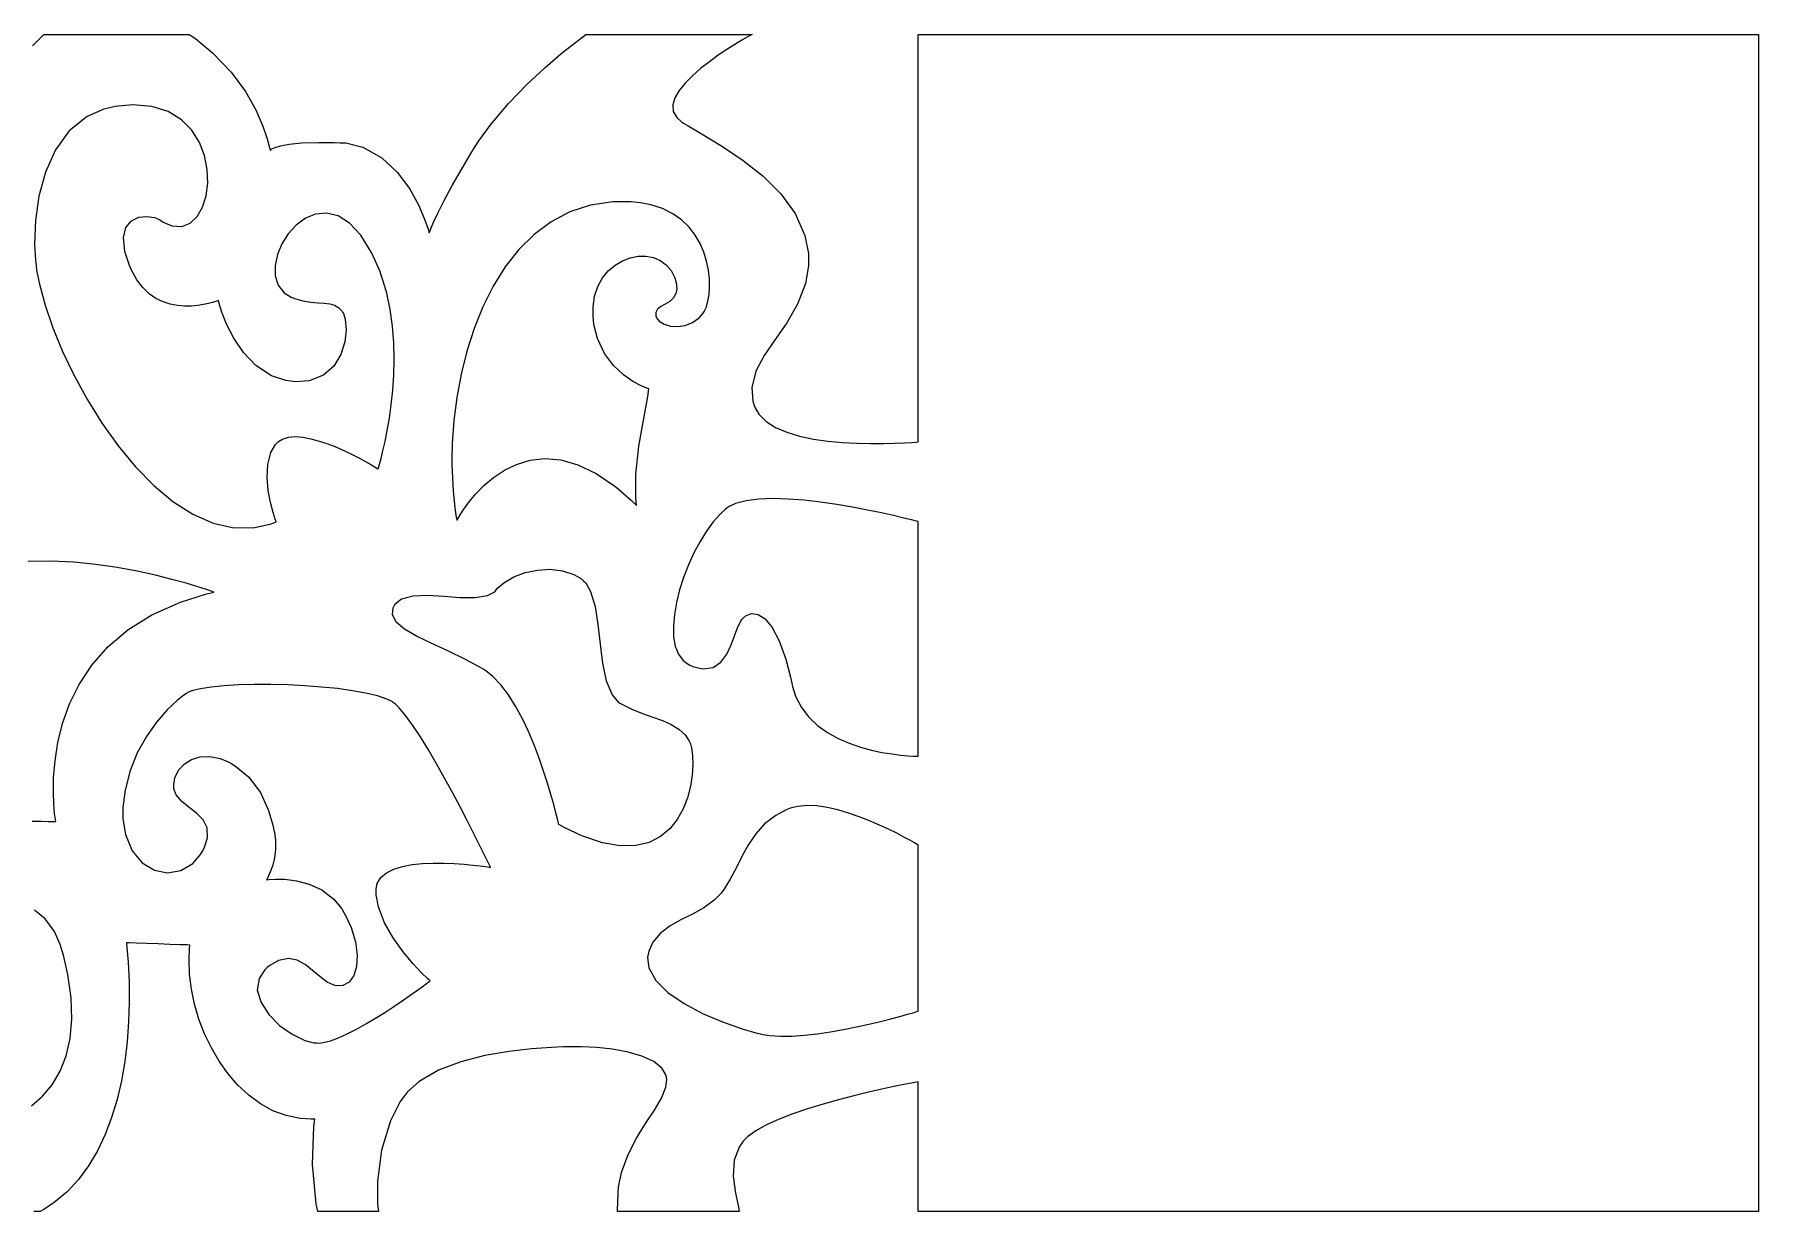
# Model space of a CAD drawing. Extents: x 0 to 750, y 0 to 1216.
# Drawn here: x 365.4 to 750, y 0 to 262.5 of the extents above; entities that cross this region are included whole.
import ezdxf

# ---------------------------------------------------------------- set-up
doc = ezdxf.new("R2010")
doc.units = 0
doc.layers.get('0').update_dxf_attribs({"linetype": 'CONTINUOUS'})

msp = doc.modelspace()

# ---------------------------------------------------------------- linework, layer by layer
at = {"color": 250}
for p, q in [((366.257, 261.357), (367.143, 262.223)), ((367.143, 262.223), (367.467, 262.519)), ((367.467, 262.519), (367.467, 262.519)), ((367.467, 262.519), (367.467, 262.519)), ((367.467, 262.519), (367.831, 262.519)), ((367.831, 262.519), (368.857, 262.519)), ((368.857, 262.519), (370.459, 262.519)), ((370.459, 262.519), (372.533, 262.519)), ((372.533, 262.519), (374.985, 262.519)), ((374.985, 262.519), (377.723, 262.519)), ((377.723, 262.519), (380.654, 262.519)), ((380.654, 262.519), (383.678, 262.519)), ((383.678, 262.519), (386.701, 262.519)), ((386.701, 262.519), (389.629, 262.519)), ((389.629, 262.519), (392.366, 262.519)), ((392.366, 262.519), (394.822, 262.519)), ((394.822, 262.519), (396.893, 262.519)), ((396.893, 262.519), (398.494, 262.519)), ((398.494, 262.519), (399.521, 262.519)), ((399.521, 262.519), (399.888, 262.519)), ((399.888, 262.519), (399.888, 262.519)), ((399.888, 262.519), (401.26, 261.603)), ((401.26, 261.603), (405.102, 258.441)), ((485.736, 260.513), (487.691, 262)), ((487.691, 262), (488.407, 262.519)), ((488.407, 262.519), (488.407, 262.519)), ((488.407, 262.519), (488.407, 262.519)), ((488.407, 262.519), (488.823, 262.519)), ((488.823, 262.519), (489.998, 262.519)), ((489.998, 262.519), (491.825, 262.519)), ((491.825, 262.519), (494.196, 262.519)), ((494.196, 262.519), (497, 262.519)), ((497, 262.519), (500.133, 262.519)), ((500.133, 262.519), (503.477, 262.519)), ((503.477, 262.519), (506.935, 262.519)), ((506.935, 262.519), (510.388, 262.519)), ((510.388, 262.519), (513.736, 262.519)), ((513.736, 262.519), (516.869, 262.519)), ((516.869, 262.519), (519.673, 262.519)), ((519.673, 262.519), (522.041, 262.519)), ((522.041, 262.519), (523.868, 262.519)), ((524.387, 261.921), (523.177, 261.218)), ((523.868, 262.519), (525.046, 262.519)), ((525.177, 262.365), (524.387, 261.921)), ((525.046, 262.519), (525.463, 262.519)), ((525.463, 262.519), (525.177, 262.365)), ((525.463, 262.519), (525.463, 262.519)), ((525.463, 262.519), (525.463, 262.519)), ((562.518, 261.499), (562.518, 262.519)), ((562.518, 262.519), (562.518, 262.519)), ((562.518, 262.519), (562.518, 262.519)), ((562.518, 262.519), (563.058, 262.519)), ((563.058, 262.519), (564.624, 262.519)), ((564.624, 262.519), (567.154, 262.519)), ((567.154, 262.519), (570.576, 262.519)), ((570.576, 262.519), (574.82, 262.519)), ((574.82, 262.519), (579.822, 262.519)), ((579.822, 262.519), (585.509, 262.519)), ((585.509, 262.519), (591.816, 262.519)), ((591.816, 262.519), (598.671, 262.519)), ((598.671, 262.519), (606.005, 262.519)), ((606.005, 262.519), (613.752, 262.519)), ((613.752, 262.519), (621.845, 262.519)), ((621.845, 262.519), (630.209, 262.519)), ((630.209, 262.519), (638.782, 262.519)), ((638.782, 262.519), (647.492, 262.519)), ((647.492, 262.519), (656.269, 262.519)), ((656.269, 262.519), (665.046, 262.519)), ((665.046, 262.519), (673.756, 262.519)), ((673.756, 262.519), (682.329, 262.519)), ((682.329, 262.519), (690.693, 262.519)), ((690.693, 262.519), (698.782, 262.519)), ((698.782, 262.519), (706.533, 262.519)), ((706.533, 262.519), (713.867, 262.519)), ((713.867, 262.519), (720.721, 262.519)), ((720.721, 262.519), (727.029, 262.519)), ((727.029, 262.519), (732.716, 262.519)), ((732.716, 262.519), (737.715, 262.519)), ((737.715, 262.519), (741.962, 262.519)), ((741.962, 262.519), (745.384, 262.519)), ((745.384, 262.519), (747.914, 262.519)), ((747.914, 262.519), (749.48, 262.519)), ((749.48, 262.519), (750.02, 262.519)), ((750.02, 262.519), (750.02, 262.519)), ((750.02, 262.519), (750.02, 262.519)), ((750.02, 262.519), (750.02, 261.767)), ((750.02, 261.767), (750.02, 259.571)), ((364.924, 259.96), (366.257, 261.357)), ((405.102, 258.441), (409.236, 254.119)), ((479.227, 255.083), (482.822, 258.17)), ((482.822, 258.17), (485.736, 260.513)), ((517.927, 257.872), (515.941, 256.449)), ((519.857, 259.162), (517.927, 257.872)), ((521.635, 260.288), (519.857, 259.162)), ((523.177, 261.218), (521.635, 260.288)), ((562.518, 258.615), (562.518, 261.499)), ((562.518, 254.134), (562.518, 258.615)), ((750.02, 259.571), (750.02, 256.031)), ((409.236, 254.119), (412.401, 249.793)), ((475.238, 251.364), (479.227, 255.083)), ((513.983, 254.922), (512.145, 253.323)), ((515.941, 256.449), (513.983, 254.922)), ((562.518, 248.321), (562.518, 254.134)), ((750.02, 256.031), (750.02, 251.24)), ((471.131, 247.121), (475.238, 251.364)), ((509.189, 250.038), (508.247, 248.412)), ((510.519, 251.685), (509.189, 250.038)), ((512.145, 253.323), (510.519, 251.685)), ((750.02, 251.24), (750.02, 245.296)), ((383.388, 246.435), (382.143, 246.173)), ((387.209, 246.797), (383.388, 246.435)), ((391.541, 246.469), (387.209, 246.797)), ((395.168, 245.329), (391.541, 246.469)), ((412.401, 249.793), (414.722, 245.708)), ((467.191, 242.467), (471.131, 247.121)), ((508.247, 248.412), (507.785, 246.84)), ((507.785, 246.84), (507.894, 245.351)), ((562.518, 241.445), (562.518, 248.321)), ((377.123, 244.25), (373.119, 241.02)), ((380.845, 245.9), (377.123, 244.25)), ((382.143, 246.173), (380.845, 245.9)), ((398.124, 243.521), (395.168, 245.329)), ((400.442, 241.186), (398.124, 243.521)), ((414.722, 245.708), (416.317, 242.109)), ((464.502, 238.796), (467.191, 242.467)), ((507.894, 245.351), (508.656, 243.979)), ((508.656, 243.979), (509.757, 242.999)), ((509.757, 242.999), (510.17, 242.752)), ((510.17, 242.752), (511.196, 242.139)), ((750.02, 245.296), (750.02, 238.294)), ((373.119, 241.02), (370.046, 236.783)), ((402.16, 238.464), (400.442, 241.186)), ((416.317, 242.109), (417.308, 239.237)), ((417.308, 239.237), (417.812, 237.335)), ((463.698, 237.513), (464.502, 238.796)), ((511.196, 242.139), (514.301, 240.319)), ((514.301, 240.319), (518.83, 237.563)), ((562.518, 233.769), (562.518, 241.445)), ((370.046, 236.783), (367.82, 231.84)), ((403.306, 235.496), (402.16, 238.464)), ((403.916, 232.424), (403.306, 235.496)), ((417.812, 237.335), (417.957, 236.647)), ((417.957, 236.647), (418.028, 236.743)), ((417.957, 236.647), (417.957, 236.647)), ((417.957, 236.647), (417.957, 236.647)), ((418.028, 236.743), (418.338, 236.991)), ((418.338, 236.991), (419.036, 237.333)), ((419.036, 237.333), (420.275, 237.707)), ((420.275, 237.707), (422.201, 238.059)), ((422.201, 238.059), (424.96, 238.327)), ((424.96, 238.327), (428.706, 238.455)), ((428.706, 238.455), (432.364, 238.423)), ((432.364, 238.423), (433.585, 238.379)), ((433.585, 238.379), (434.855, 238.335)), ((434.855, 238.335), (438.644, 237.367)), ((438.644, 237.367), (442.867, 235.02)), ((442.867, 235.02), (446.306, 231.793)), ((460.827, 232.809), (462.968, 236.346)), ((462.968, 236.346), (463.698, 237.513)), ((518.83, 237.563), (523.473, 234.45)), ((750.02, 238.294), (750.02, 230.332)), ((367.82, 231.84), (366.353, 226.49)), ((404.026, 229.39), (403.916, 232.424)), ((446.306, 231.793), (449.009, 228.137)), ((458.523, 228.81), (460.827, 232.809)), ((523.473, 234.45), (527.928, 230.944)), ((527.928, 230.944), (531.908, 227.011)), ((562.518, 225.56), (562.518, 233.769)), ((403.666, 226.533), (404.026, 229.39)), ((449.009, 228.137), (451.023, 224.506)), ((456.734, 225.492), (458.523, 228.81)), ((531.908, 227.011), (535.111, 222.612)), ((750.02, 230.332), (750.02, 221.505)), ((366.353, 226.49), (365.57, 221.035)), ((401.676, 221.922), (402.872, 223.996)), ((402.872, 223.996), (403.666, 226.533)), ((451.023, 224.506), (452.399, 221.351)), ((455.397, 222.833), (456.734, 225.492)), ((489.416, 224.44), (484.823, 222.94)), ((494.415, 225.163), (489.416, 224.44)), ((498.493, 225.177), (494.415, 225.163)), ((499.837, 225.04), (498.493, 225.177)), ((500.595, 224.965), (499.837, 225.04)), ((502.849, 224.534), (500.595, 224.965)), ((505.492, 223.686), (502.849, 224.534)), ((507.788, 222.546), (505.492, 223.686)), ((562.518, 217.085), (562.518, 225.56)), ((365.57, 221.035), (365.379, 215.775)), ((385.205, 217.256), (385.77, 219.506)), ((385.77, 219.506), (386.987, 220.97)), ((386.987, 220.97), (388.616, 221.751)), ((388.616, 221.751), (390.416, 221.955)), ((390.416, 221.955), (392.137, 221.689)), ((392.137, 221.689), (393.224, 221.269)), ((393.224, 221.269), (393.538, 221.057)), ((393.538, 221.057), (394.099, 220.681)), ((394.099, 220.681), (396.007, 219.876)), ((396.007, 219.876), (398.209, 219.72)), ((398.209, 219.72), (400.11, 220.449)), ((400.11, 220.449), (401.676, 221.922)), ((423.746, 220.023), (421.975, 218.085)), ((425.81, 221.525), (423.746, 220.023)), ((428.092, 222.455), (425.81, 221.525)), ((430.537, 222.677), (428.092, 222.455)), ((433.077, 222.056), (430.537, 222.677)), ((435.642, 220.454), (433.077, 222.056)), ((438.175, 217.737), (435.642, 220.454)), ((452.399, 221.351), (453.189, 219.127)), ((453.535, 218.557), (453.856, 219.389)), ((453.856, 219.389), (454.455, 220.806)), ((454.455, 220.806), (455.397, 222.833)), ((480.635, 220.743), (476.839, 217.916)), ((484.823, 222.94), (480.635, 220.743)), ((509.753, 221.155), (507.788, 222.546)), ((511.408, 219.556), (509.753, 221.155)), ((512.773, 217.793), (511.408, 219.556)), ((535.111, 222.612), (537.249, 217.715)), ((750.02, 221.505), (750.02, 211.907)), ((365.379, 215.775), (365.555, 212.193)), ((385.544, 214.113), (385.205, 217.256)), ((420.557, 215.848), (419.559, 213.446)), ((421.975, 218.085), (420.557, 215.848)), ((440.602, 213.768), (438.175, 217.737)), ((453.189, 219.127), (453.443, 218.284)), ((453.443, 218.284), (453.535, 218.557)), ((453.443, 218.284), (453.443, 218.284)), ((453.443, 218.284), (453.443, 218.284)), ((476.839, 217.916), (473.428, 214.539)), ((513.867, 215.912), (512.773, 217.793)), ((514.71, 213.954), (513.867, 215.912)), ((537.249, 217.715), (538.028, 213.639)), ((562.518, 208.612), (562.518, 217.085)), ((365.555, 212.193), (365.704, 211.009)), ((386.57, 210.967), (385.544, 214.113)), ((419.559, 213.446), (419.051, 211.015)), ((442.38, 209.779), (440.602, 213.768)), ((473.428, 214.539), (470.394, 210.68)), ((494.88, 211.096), (496.524, 212.059)), ((496.524, 212.059), (498.26, 212.71)), ((498.26, 212.71), (500.027, 213.045)), ((500.027, 213.045), (501.773, 213.061)), ((501.773, 213.061), (503.442, 212.757)), ((503.442, 212.757), (504.977, 212.128)), ((504.977, 212.128), (506.317, 211.175)), ((515.324, 211.964), (514.71, 213.954)), ((515.726, 209.985), (515.324, 211.964)), ((538.028, 213.639), (538.028, 212.28)), ((538.028, 212.28), (538.028, 210.953)), ((750.02, 211.907), (750.02, 201.637)), ((365.704, 211.009), (365.834, 209.954)), ((365.834, 209.954), (366.455, 206.812)), ((387.029, 209.969), (386.57, 210.967)), ((387.279, 209.419), (387.029, 209.969)), ((388.183, 207.838), (387.279, 209.419)), ((389.495, 206.099), (388.183, 207.838)), ((419.051, 211.015), (419.089, 208.693)), ((419.089, 208.693), (419.742, 206.615)), ((442.863, 208.411), (442.38, 209.779)), ((443.174, 207.527), (442.863, 208.411)), ((470.394, 210.68), (467.723, 206.415)), ((491.053, 206.353), (492.086, 208.239)), ((492.086, 208.239), (493.381, 209.822)), ((493.381, 209.822), (494.88, 211.096)), ((506.317, 211.175), (507.407, 209.893)), ((507.407, 209.893), (508.198, 208.279)), ((508.198, 208.279), (508.575, 206.825)), ((515.934, 208.062), (515.726, 209.985)), ((515.976, 206.236), (515.934, 208.062)), ((538.028, 210.953), (537.358, 206.968)), ((562.518, 200.402), (562.518, 208.612)), ((366.455, 206.812), (367.721, 202.136)), ((390.931, 204.716), (389.495, 206.099)), ((392.458, 203.653), (390.931, 204.716)), ((419.742, 206.615), (421.083, 204.917)), ((421.083, 204.917), (422.61, 203.93)), ((422.61, 203.93), (423.164, 203.733)), ((443.953, 204.819), (443.174, 207.527)), ((444.743, 201.151), (443.953, 204.819)), ((467.723, 206.415), (465.413, 201.816)), ((489.987, 201.673), (490.333, 204.163)), ((490.333, 204.163), (491.053, 206.353)), ((508.522, 204.87), (507.961, 203.791)), ((508.667, 205.974), (508.522, 204.87)), ((508.575, 206.825), (508.628, 206.332)), ((508.628, 206.332), (508.667, 205.974)), ((515.616, 203.054), (515.863, 204.552)), ((515.863, 204.552), (515.976, 206.236)), ((537.358, 206.968), (535.619, 202.346)), ((367.721, 202.136), (369.457, 197.102)), ((394.046, 202.876), (392.458, 203.653)), ((395.658, 202.351), (394.046, 202.876)), ((397.274, 202.043), (395.658, 202.351)), ((398.851, 201.916), (397.274, 202.043)), ((400.36, 201.934), (398.851, 201.916)), ((401.772, 202.063), (400.36, 201.934)), ((403.052, 202.27), (401.772, 202.063)), ((404.174, 202.517), (403.052, 202.27)), ((405.098, 202.769), (404.174, 202.517)), ((405.8, 202.993), (405.098, 202.769)), ((406.241, 203.153), (405.8, 202.993)), ((406.4, 203.214), (406.241, 203.153)), ((406.4, 203.214), (406.4, 203.214)), ((406.583, 202.504), (406.4, 203.214)), ((406.4, 203.214), (406.4, 203.214)), ((407.176, 200.619), (406.583, 202.504)), ((408.234, 197.925), (407.176, 200.619)), ((423.164, 203.733), (423.672, 203.554)), ((423.672, 203.554), (425.231, 203.131)), ((425.231, 203.131), (427.045, 202.809)), ((427.045, 202.809), (428.632, 202.656)), ((428.632, 202.656), (430.022, 202.565)), ((430.022, 202.565), (431.236, 202.424)), ((431.236, 202.424), (432.297, 202.126)), ((432.297, 202.126), (433.236, 201.56)), ((433.236, 201.56), (433.895, 200.874)), ((433.895, 200.874), (434.072, 200.615)), ((434.072, 200.615), (434.308, 200.266)), ((434.308, 200.266), (434.689, 198.994)), ((445.266, 197.451), (444.743, 201.151)), ((465.413, 201.816), (463.448, 196.96)), ((489.994, 199.576), (489.987, 201.673)), ((504.37, 201.242), (503.957, 200.528)), ((503.957, 200.528), (503.985, 199.792)), ((505.139, 201.821), (504.37, 201.242)), ((506.106, 202.37), (505.139, 201.821)), ((507.1, 202.992), (506.106, 202.37)), ((507.961, 203.791), (507.1, 202.992)), ((513.652, 199.325), (514.583, 200.39)), ((514.583, 200.39), (514.812, 200.79)), ((514.812, 200.79), (514.95, 201.025)), ((514.95, 201.025), (515.26, 201.786)), ((515.26, 201.786), (515.616, 203.054)), ((535.619, 202.346), (533.231, 198.247)), ((562.518, 192.727), (562.518, 200.402)), ((750.02, 201.637), (750.02, 190.791)), ((369.457, 197.102), (371.637, 191.831)), ((409.815, 194.791), (408.234, 197.925)), ((434.897, 196.672), (434.608, 193.956)), ((434.689, 198.994), (434.897, 196.672)), ((445.551, 193.76), (445.266, 197.451)), ((463.448, 196.96), (461.825, 191.918)), ((490.068, 198.884), (489.994, 199.576)), ((490.181, 197.837), (490.068, 198.884)), ((490.975, 194.74), (490.181, 197.837)), ((503.985, 199.792), (504.07, 199.576)), ((504.07, 199.576), (504.172, 199.307)), ((504.172, 199.307), (504.751, 198.599)), ((504.751, 198.599), (505.862, 197.89)), ((505.862, 197.89), (507.28, 197.48)), ((507.28, 197.48), (508.893, 197.39)), ((508.893, 197.39), (510.568, 197.651)), ((510.568, 197.651), (512.195, 198.287)), ((512.195, 198.287), (513.652, 199.325)), ((533.231, 198.247), (530.599, 194.505)), ((411.977, 191.584), (409.815, 194.791)), ((434.608, 193.956), (433.726, 191.153)), ((445.629, 190.121), (445.551, 193.76)), ((492.552, 191.36), (490.975, 194.74)), ((530.599, 194.505), (528.144, 190.955)), ((562.518, 185.85), (562.518, 192.727)), ((371.637, 191.831), (374.22, 186.442)), ((414.778, 188.671), (411.977, 191.584)), ((418.267, 186.421), (414.778, 188.671)), ((432.167, 188.569), (429.835, 186.512)), ((433.726, 191.153), (432.167, 188.569)), ((445.537, 186.575), (445.629, 190.121)), ((461.825, 191.918), (460.53, 186.763)), ((494.556, 188.678), (492.552, 191.36)), ((496.743, 186.629), (494.556, 188.678)), ((528.144, 190.955), (526.274, 187.427)), ((750.02, 190.791), (750.02, 179.463)), ((374.22, 186.442), (377.169, 181.056)), ((421.432, 185.335), (418.267, 186.421)), ((422.515, 185.199), (421.432, 185.335)), ((423.527, 185.072), (422.515, 185.199)), ((426.649, 185.286), (423.527, 185.072)), ((429.835, 186.512), (426.649, 185.286)), ((445.301, 183.166), (445.537, 186.575)), ((460.53, 186.763), (459.56, 181.569)), ((498.87, 185.148), (496.743, 186.629)), ((500.69, 184.171), (498.87, 185.148)), ((526.274, 187.427), (525.406, 183.756)), ((562.518, 180.038), (562.518, 185.85)), ((377.169, 181.056), (380.457, 175.794)), ((444.959, 179.937), (445.301, 183.166)), ((459.56, 181.569), (458.9, 176.411)), ((501.964, 183.632), (500.69, 184.171)), ((501.283, 176.868), (502.193, 181.811)), ((502.444, 183.467), (501.964, 183.632)), ((502.193, 181.811), (502.444, 183.467)), ((502.444, 183.467), (502.444, 183.467)), ((525.406, 183.756), (525.646, 180.713)), ((444.535, 176.929), (444.959, 179.937)), ((525.646, 180.713), (525.956, 179.776)), ((525.956, 179.776), (526.126, 179.265)), ((526.126, 179.265), (526.979, 177.844)), ((526.979, 177.844), (528.595, 176.22)), ((562.518, 175.557), (562.518, 180.038)), ((750.02, 179.463), (750.02, 167.751)), ((380.457, 175.794), (384.041, 170.776)), ((443.579, 171.745), (444.066, 174.184)), ((444.066, 174.184), (444.535, 176.929)), ((458.9, 176.411), (458.548, 171.36)), ((500.175, 170.705), (501.283, 176.868)), ((528.595, 176.22), (530.708, 174.879)), ((530.708, 174.879), (533.238, 173.794)), ((533.238, 173.794), (536.081, 172.941)), ((562.518, 172.672), (562.518, 175.557)), ((384.041, 170.776), (387.89, 166.121)), ((417.403, 166.634), (418.119, 169.313)), ((418.119, 169.313), (419.125, 171.057)), ((419.125, 171.057), (419.583, 171.513)), ((419.583, 171.513), (419.813, 171.744)), ((419.813, 171.744), (420.666, 172.275)), ((420.666, 172.275), (421.996, 172.704)), ((421.996, 172.704), (423.531, 172.836)), ((423.531, 172.836), (425.224, 172.714)), ((425.224, 172.714), (427.03, 172.375)), ((427.03, 172.375), (428.907, 171.858)), ((428.907, 171.858), (430.816, 171.205)), ((430.816, 171.205), (432.707, 170.454)), ((432.707, 170.454), (434.541, 169.643)), ((434.541, 169.643), (436.27, 168.812)), ((442.694, 167.955), (443.114, 169.654)), ((443.114, 169.654), (443.579, 171.745)), ((458.548, 171.36), (458.466, 167.707)), ((499.509, 164.428), (500.175, 170.705)), ((536.081, 172.941), (539.157, 172.296)), ((539.157, 172.296), (542.371, 171.832)), ((542.371, 171.832), (545.631, 171.524)), ((545.631, 171.524), (548.848, 171.348)), ((548.848, 171.348), (551.928, 171.276)), ((551.928, 171.276), (554.789, 171.286)), ((554.789, 171.286), (557.329, 171.351)), ((557.329, 171.351), (559.463, 171.444)), ((559.463, 171.444), (561.1, 171.542)), ((561.1, 171.542), (562.148, 171.621)), ((562.148, 171.621), (562.518, 171.651)), ((562.518, 171.651), (562.518, 172.672)), ((562.518, 171.651), (562.518, 171.651)), ((562.518, 171.651), (562.518, 171.651)), ((387.89, 166.121), (391.968, 161.951)), ((417.262, 163.716), (417.403, 166.634)), ((436.27, 168.812), (437.854, 168.002)), ((437.854, 168.002), (439.247, 167.251)), ((439.247, 167.251), (440.408, 166.598)), ((440.408, 166.598), (441.29, 166.084)), ((441.29, 166.084), (441.851, 165.746)), ((441.851, 165.746), (442.048, 165.624)), ((442.048, 165.624), (442.129, 165.898)), ((442.048, 165.624), (442.048, 165.624)), ((442.048, 165.624), (442.048, 165.624)), ((442.129, 165.898), (442.359, 166.689)), ((442.359, 166.689), (442.694, 167.955)), ((458.466, 167.707), (458.491, 166.49)), ((458.491, 166.49), (458.516, 165.06)), ((470.189, 165.322), (472.906, 166.648)), ((472.906, 166.648), (475.915, 167.556)), ((475.915, 167.556), (479.206, 167.926)), ((479.206, 167.926), (482.773, 167.638)), ((482.773, 167.638), (486.608, 166.572)), ((486.608, 166.572), (490.707, 164.604)), ((750.02, 167.751), (750.02, 155.75)), ((391.968, 161.951), (396.236, 158.386)), ((417.527, 160.796), (417.262, 163.716)), ((458.516, 165.06), (458.738, 160.77)), ((463.832, 160.05), (465.645, 161.902)), ((465.645, 161.902), (467.766, 163.7)), ((467.766, 163.7), (470.189, 165.322)), ((490.707, 164.604), (495.067, 161.615)), ((495.067, 161.615), (498.581, 158.578)), ((499.509, 159.208), (499.509, 164.428)), ((396.236, 158.386), (400.664, 155.546)), ((418.031, 158.112), (417.527, 160.796)), ((418.599, 155.9), (418.031, 158.112)), ((458.738, 160.77), (459.119, 156.964)), ((461.162, 156.664), (462.336, 158.264)), ((462.336, 158.264), (463.832, 160.05)), ((498.581, 158.578), (499.674, 157.484)), ((499.674, 157.484), (499.509, 159.208)), ((521.776, 157.894), (520.337, 157.229)), ((524.15, 158.542), (521.776, 157.894)), ((526.955, 158.906), (524.15, 158.542)), ((530.102, 159.019), (526.955, 158.906)), ((533.502, 158.918), (530.102, 159.019)), ((537.072, 158.639), (533.502, 158.918)), ((540.717, 158.215), (537.072, 158.639)), ((544.354, 157.686), (540.717, 158.215)), ((400.664, 155.546), (405.215, 153.552)), ((419.065, 154.4), (418.599, 155.9)), ((419.259, 153.846), (419.065, 154.4)), ((459.119, 156.964), (459.475, 154.848)), ((459.475, 154.848), (459.631, 154.191)), ((459.631, 154.191), (459.804, 154.507)), ((459.631, 154.191), (459.631, 154.191)), ((459.631, 154.191), (459.631, 154.191)), ((459.804, 154.507), (460.315, 155.371)), ((460.315, 155.371), (461.162, 156.664)), ((518.35, 155.571), (516.798, 153.834)), ((519.504, 156.62), (518.35, 155.571)), ((519.92, 156.923), (519.504, 156.62)), ((520.337, 157.229), (519.92, 156.923)), ((547.892, 157.084), (544.354, 157.686)), ((551.243, 156.447), (547.892, 157.084)), ((554.32, 155.811), (551.243, 156.447)), ((557.036, 155.21), (554.32, 155.811)), ((559.304, 154.681), (557.036, 155.21)), ((561.03, 154.258), (559.304, 154.681)), ((562.134, 153.978), (561.03, 154.258)), ((562.518, 153.876), (562.134, 153.978)), ((562.518, 153.876), (562.518, 153.876)), ((562.518, 153.289), (562.518, 153.876)), ((562.518, 153.876), (562.518, 153.876)), ((750.02, 155.75), (750.02, 143.559)), ((405.215, 153.552), (409.857, 152.524)), ((409.857, 152.524), (414.549, 152.582)), ((414.549, 152.582), (418.137, 153.392)), ((418.137, 153.392), (419.259, 153.846)), ((419.259, 153.846), (419.259, 153.846)), ((515.288, 151.775), (513.846, 149.448)), ((516.798, 153.834), (515.288, 151.775)), ((562.518, 151.628), (562.518, 153.289)), ((562.518, 149.049), (562.518, 151.628)), ((512.501, 146.914), (511.277, 144.23)), ((513.846, 149.448), (512.501, 146.914)), ((562.518, 145.703), (562.518, 149.049)), ((369.034, 145.05), (363.915, 144.99)), ((374.103, 144.804), (369.034, 145.05)), ((379.039, 144.309), (374.103, 144.804)), ((383.773, 143.623), (379.039, 144.309)), ((388.232, 142.805), (383.773, 143.623)), ((392.335, 141.908), (388.232, 142.805)), ((472.274, 141.529), (474.835, 142.498)), ((474.835, 142.498), (477.608, 143.085)), ((477.608, 143.085), (480.445, 143.243)), ((480.445, 143.243), (483.2, 142.926)), ((483.2, 142.926), (485.729, 142.085)), ((511.277, 144.23), (510.198, 141.452)), ((562.518, 141.744), (562.518, 145.703)), ((750.02, 143.559), (750.02, 131.269)), ((396.014, 140.993), (392.335, 141.908)), ((399.189, 140.116), (396.014, 140.993)), ((401.789, 139.333), (399.189, 140.116)), ((403.74, 138.705), (401.789, 139.333)), ((404.964, 138.285), (403.74, 138.705)), ((468.037, 138.219), (468.38, 138.64)), ((468.38, 138.64), (468.743, 139.087)), ((468.743, 139.087), (470.073, 140.228)), ((470.073, 140.228), (472.274, 141.529)), ((485.729, 142.085), (487.408, 141.096)), ((487.408, 141.096), (487.881, 140.672)), ((487.881, 140.672), (488.389, 140.218)), ((488.389, 140.218), (489.44, 138.327)), ((509.298, 138.64), (508.6, 135.853)), ((510.198, 141.452), (509.298, 138.64)), ((562.518, 137.326), (562.518, 141.744)), ((391.545, 133.085), (397.916, 135.923)), ((397.916, 135.923), (403.497, 137.695)), ((403.497, 137.695), (405.391, 138.132)), ((405.391, 138.132), (404.964, 138.285)), ((405.391, 138.132), (405.391, 138.132)), ((445.248, 133.142), (445.414, 134.659)), ((445.414, 134.659), (445.629, 135.085)), ((445.629, 135.085), (445.865, 135.562)), ((445.865, 135.562), (447.252, 136.654)), ((447.252, 136.654), (449.834, 137.355)), ((449.834, 137.355), (453.069, 137.461)), ((453.069, 137.461), (456.653, 137.244)), ((456.653, 137.244), (460.283, 136.98)), ((460.283, 136.98), (463.649, 136.943)), ((463.649, 136.943), (466.45, 137.406)), ((466.45, 137.406), (468.037, 138.219)), ((489.44, 138.327), (490.428, 134.958)), ((490.428, 134.958), (491.056, 130.923)), ((508.6, 135.853), (508.127, 133.148)), ((562.518, 132.6), (562.518, 137.326)), ((386.186, 129.727), (391.545, 133.085)), ((446.07, 131.436), (445.248, 133.142)), ((447.904, 129.872), (446.07, 131.436)), ((491.056, 130.923), (491.539, 126.578)), ((508.127, 133.148), (507.908, 130.581)), ((522.365, 130.56), (522.919, 131.707)), ((522.919, 131.707), (523.169, 132.037)), ((523.169, 132.037), (523.374, 132.307)), ((523.374, 132.307), (524.182, 132.968)), ((524.182, 132.968), (525.434, 133.387)), ((525.434, 133.387), (526.859, 133.163)), ((526.859, 133.163), (528.394, 132.165)), ((528.394, 132.165), (529.971, 130.263)), ((562.518, 127.721), (562.518, 132.6)), ((750.02, 131.269), (750.02, 118.98)), ((381.758, 125.953), (386.186, 129.727)), ((450.561, 128.356), (447.904, 129.872)), ((453.849, 126.793), (450.561, 128.356)), ((507.908, 130.581), (507.968, 128.214)), ((507.968, 128.214), (508.339, 126.101)), ((520.802, 126.413), (521.617, 128.593)), ((521.617, 128.593), (522.365, 130.56)), ((529.971, 130.263), (531.527, 127.324)), ((531.527, 127.324), (532.998, 123.22)), ((562.518, 122.843), (562.518, 127.721)), ((378.178, 121.871), (381.758, 125.953)), ((457.577, 125.087), (453.849, 126.793)), ((461.553, 123.143), (457.577, 125.087)), ((464.608, 121.474), (461.553, 123.143)), ((491.539, 126.578), (492.083, 122.282)), ((508.339, 126.101), (509.044, 124.303)), ((509.044, 124.303), (510.11, 122.877)), ((518.499, 122.505), (519.804, 124.292)), ((519.804, 124.292), (520.802, 126.413)), ((532.998, 123.22), (534.042, 119.18)), ((375.352, 117.586), (378.178, 121.871)), ((465.593, 120.865), (464.608, 121.474)), ((466.111, 120.547), (465.593, 120.865)), ((467.54, 119.391), (466.111, 120.547)), ((469.378, 117.486), (467.54, 119.391)), ((492.083, 122.282), (492.908, 118.389)), ((510.11, 122.877), (511.168, 122.063)), ((511.168, 122.063), (511.563, 121.88)), ((511.563, 121.88), (512.247, 121.565)), ((512.247, 121.565), (514.498, 121.026)), ((514.498, 121.026), (516.77, 121.325)), ((516.77, 121.325), (518.499, 122.505)), ((562.518, 118.117), (562.518, 122.843)), ((373.2, 113.206), (375.352, 117.586)), ((399.239, 115.562), (398.713, 115.209)), ((399.517, 115.752), (399.239, 115.562)), ((400.491, 116.131), (399.517, 115.752)), ((402.371, 116.604), (400.491, 116.131)), ((404.788, 116.979), (402.371, 116.604)), ((407.649, 117.26), (404.788, 116.979)), ((410.877, 117.447), (407.649, 117.26)), ((414.38, 117.54), (410.877, 117.447)), ((418.07, 117.54), (414.38, 117.54)), ((421.862, 117.447), (418.07, 117.54)), ((425.672, 117.263), (421.862, 117.447)), ((429.408, 116.989), (425.672, 117.263)), ((432.985, 116.625), (429.408, 116.989)), ((436.319, 116.171), (432.985, 116.625)), ((439.321, 115.63), (436.319, 116.171)), ((441.904, 115.001), (439.321, 115.63)), ((471.103, 115.227), (469.378, 117.486)), ((492.908, 118.389), (494.224, 115.258)), ((534.042, 119.18), (534.314, 117.817)), ((534.314, 117.817), (534.458, 117.089)), ((534.458, 117.089), (535.164, 114.957)), ((562.518, 113.699), (562.518, 118.117)), ((750.02, 118.98), (750.02, 106.788)), ((371.641, 108.835), (373.2, 113.206)), ((394.963, 111.88), (392.61, 109.185)), ((397.224, 114.019), (394.963, 111.88)), ((398.713, 115.209), (397.224, 114.019)), ((443.981, 114.285), (441.904, 115.001)), ((445.128, 113.73), (443.981, 114.285)), ((445.467, 113.483), (445.128, 113.73)), ((445.809, 113.234), (445.467, 113.483)), ((446.73, 112.329), (445.809, 113.234)), ((448.172, 110.612), (446.73, 112.329)), ((472.708, 112.685), (471.103, 115.227)), ((474.204, 109.93), (472.708, 112.685)), ((494.224, 115.258), (495.639, 113.574)), ((495.639, 113.574), (496.238, 113.246)), ((496.238, 113.246), (496.831, 112.923)), ((496.831, 112.923), (498.669, 112.063)), ((498.669, 112.063), (501.05, 111.113)), ((535.164, 114.957), (536.459, 112.454)), ((536.459, 112.454), (538.124, 110.283)), ((562.518, 109.74), (562.518, 113.699)), ((370.582, 104.581), (371.641, 108.835)), ((392.61, 109.185), (390.324, 105.971)), ((449.76, 108.423), (448.172, 110.612)), ((451.46, 105.846), (449.76, 108.423)), ((475.576, 107.038), (474.204, 109.93)), ((501.05, 111.113), (503.333, 110.293)), ((503.333, 110.293), (505.467, 109.502)), ((505.467, 109.502), (507.407, 108.64)), ((507.407, 108.64), (509.104, 107.605)), ((538.124, 110.283), (540.092, 108.423)), ((540.092, 108.423), (542.294, 106.848)), ((562.518, 106.394), (562.518, 109.74)), ((369.94, 100.549), (370.582, 104.581)), ((390.324, 105.971), (388.267, 102.279)), ((453.231, 102.971), (451.46, 105.846)), ((476.829, 104.078), (475.576, 107.038)), ((477.957, 101.122), (476.829, 104.078)), ((509.104, 107.605), (510.501, 106.297)), ((510.501, 106.297), (511.358, 105.062)), ((511.358, 105.062), (511.563, 104.612)), ((511.563, 104.612), (511.694, 104.326)), ((511.694, 104.326), (511.937, 103.393)), ((542.294, 106.848), (544.664, 105.534)), ((544.664, 105.534), (547.134, 104.458)), ((547.134, 104.458), (549.635, 103.598)), ((562.518, 103.814), (562.518, 106.394)), ((750.02, 106.788), (750.02, 94.7872)), ((369.634, 96.8456), (369.94, 100.549)), ((388.267, 102.279), (386.599, 98.1467)), ((398.741, 99.8153), (400.375, 100.817)), ((400.375, 100.817), (402.315, 101.388)), ((402.315, 101.388), (404.481, 101.475)), ((404.481, 101.475), (406.792, 101.021)), ((406.792, 101.021), (408.605, 100.294)), ((408.605, 100.294), (409.166, 99.9726)), ((455.034, 99.8844), (453.231, 102.971)), ((478.959, 98.2444), (477.957, 101.122)), ((511.937, 103.393), (512.17, 101.703)), ((512.17, 101.703), (512.23, 99.6474)), ((549.635, 103.598), (552.097, 102.927)), ((552.097, 102.927), (554.45, 102.423)), ((554.45, 102.423), (556.63, 102.062)), ((556.63, 102.062), (558.567, 101.82)), ((558.567, 101.82), (560.193, 101.673)), ((560.193, 101.673), (561.439, 101.599)), ((561.439, 101.599), (562.24, 101.57)), ((562.24, 101.57), (562.518, 101.565)), ((562.518, 102.154), (562.518, 103.814)), ((562.518, 101.565), (562.518, 102.154)), ((562.518, 101.565), (562.518, 101.565)), ((562.518, 101.565), (562.518, 101.565)), ((369.574, 93.5785), (369.634, 96.8456)), ((386.599, 98.1467), (385.48, 93.6114)), ((396.455, 95.2638), (396.706, 96.7398)), ((396.706, 96.7398), (397.492, 98.4373)), ((397.492, 98.4373), (398.741, 99.8153)), ((409.166, 99.9726), (410.238, 99.3592)), ((410.238, 99.3592), (413.138, 96.9627)), ((413.138, 96.9627), (415.798, 93.4339)), ((456.84, 96.6763), (455.034, 99.8844)), ((458.611, 93.4325), (456.84, 96.6763)), ((479.834, 95.5174), (478.959, 98.2444)), ((512.085, 97.3282), (511.697, 94.8489)), ((512.23, 99.6474), (512.085, 97.3282)), ((369.676, 90.8512), (369.574, 93.5785)), ((385.48, 93.6114), (385.075, 89.9375)), ((396.469, 94.7745), (396.455, 95.2638)), ((396.483, 94.3102), (396.469, 94.7745)), ((396.988, 92.928), (396.483, 94.3102)), ((398.216, 91.4329), (396.988, 92.928)), ((415.798, 93.4339), (417.544, 89.4486)), ((460.308, 90.2423), (458.611, 93.4325)), ((480.582, 93.0106), (479.834, 95.5174)), ((481.199, 90.799), (480.582, 93.0106)), ((511.697, 94.8489), (511.041, 92.3121)), ((750.02, 94.7872), (750.02, 83.0749)), ((369.852, 88.7719), (369.676, 90.8512)), ((370.022, 87.4462), (369.852, 88.7719)), ((385.075, 89.9375), (385.075, 88.7127)), ((385.075, 88.7127), (385.075, 87.5633)), ((399.835, 90.1196), (398.216, 91.4329)), ((401.535, 88.8213), (399.835, 90.1196)), ((402.999, 87.3675), (401.535, 88.8213)), ((417.544, 89.4486), (418.504, 86.1783)), ((461.899, 87.1926), (460.308, 90.2423)), ((481.679, 88.9522), (481.199, 90.799)), ((482.029, 87.5439), (481.679, 88.9522)), ((510.078, 89.819), (508.776, 87.4723)), ((511.041, 92.3121), (510.078, 89.819)), ((533.04, 89.5766), (530.737, 88.35)), ((533.848, 89.8853), (533.04, 89.5766)), ((534.296, 90.0561), (533.848, 89.8853)), ((535.7, 90.3799), (534.296, 90.0561)), ((537.746, 90.5577), (535.7, 90.3799)), ((539.944, 90.4558), (537.746, 90.5577)), ((542.244, 90.1153), (539.944, 90.4558)), ((544.615, 89.5766), (542.244, 90.1153)), ((547, 88.8767), (544.615, 89.5766)), ((549.367, 88.0565), (547, 88.8767)), ((364.807, 87.0673), (366.751, 87.0356)), ((366.751, 87.0356), (368.445, 87.0081)), ((368.445, 87.0081), (369.644, 86.9887)), ((369.644, 86.9887), (370.099, 86.9805)), ((370.099, 86.9805), (370.022, 87.4462)), ((370.099, 86.9805), (370.099, 86.9805)), ((370.099, 86.9805), (370.099, 86.9805)), ((385.075, 87.5633), (385.636, 84.1142)), ((403.909, 85.5927), (402.999, 87.3675)), ((403.952, 83.3244), (403.909, 85.5927)), ((418.504, 86.1783), (418.772, 85.0745)), ((418.772, 85.0745), (418.902, 84.5316)), ((463.342, 84.3703), (461.899, 87.1926)), ((482.237, 86.6454), (482.029, 87.5439)), ((482.311, 86.33), (482.237, 86.6454)), ((482.311, 86.33), (482.311, 86.33)), ((483.567, 85.6326), (482.311, 86.33)), ((487.482, 83.8013), (483.567, 85.6326)), ((507.104, 85.3779), (505.033, 83.6344)), ((508.776, 87.4723), (507.104, 85.3779)), ((528.264, 86.4581), (526.292, 84.2793)), ((530.737, 88.35), (528.264, 86.4581)), ((551.667, 87.1555), (549.367, 88.0565)), ((553.858, 86.2129), (551.667, 87.1555)), ((555.897, 85.2674), (553.858, 86.2129)), ((557.738, 84.3608), (555.897, 85.2674)), ((385.636, 84.1142), (387.159, 80.4718)), ((402.816, 80.3973), (403.193, 81.0782)), ((403.193, 81.0782), (403.952, 83.3244)), ((419.132, 80.7861), (418.899, 78.9037)), ((418.902, 84.5316), (419.121, 82.8587)), ((419.121, 82.8587), (419.132, 80.7861)), ((464.605, 81.8653), (463.342, 84.3703)), ((465.649, 79.7638), (464.605, 81.8653)), ((492.061, 82.2413), (487.482, 83.8013)), ((496.069, 81.5481), (492.061, 82.2413)), ((499.547, 81.6169), (496.069, 81.5481)), ((502.525, 82.3461), (499.547, 81.6169)), ((505.033, 83.6344), (502.525, 82.3461)), ((524.679, 81.8871), (523.282, 79.3517)), ((526.292, 84.2793), (524.679, 81.8871)), ((559.343, 83.5297), (557.738, 84.3608)), ((560.67, 82.8146), (559.343, 83.5297)), ((561.668, 82.2551), (560.67, 82.8146)), ((562.3, 81.89), (561.668, 82.2551)), ((562.518, 81.7591), (562.3, 81.89)), ((562.518, 81.7591), (562.518, 81.7591)), ((562.518, 81.3428), (562.518, 81.7591)), ((562.518, 81.7591), (562.518, 81.7591)), ((562.518, 80.1659), (562.518, 81.3428)), ((750.02, 83.0749), (750.02, 71.7476)), ((387.159, 80.4718), (389.4, 77.815)), ((389.4, 77.815), (392.113, 76.1753)), ((397.983, 76.0705), (400.653, 77.6647)), ((400.653, 77.6647), (402.4, 79.6452)), ((402.4, 79.6452), (402.816, 80.3973)), ((418.507, 77.2583), (418.042, 75.8984)), ((418.899, 78.9037), (418.507, 77.2583)), ((445.551, 76.3958), (447.488, 76.9909)), ((447.488, 76.9909), (449.647, 77.3949)), ((449.647, 77.3949), (451.954, 77.6344)), ((451.954, 77.6344), (454.339, 77.7353)), ((454.339, 77.7353), (456.72, 77.724)), ((456.72, 77.724), (459.031, 77.6277)), ((459.031, 77.6277), (461.19, 77.4732)), ((461.19, 77.4732), (463.123, 77.2887)), ((463.123, 77.2887), (464.76, 77.0971)), ((464.76, 77.0971), (466.019, 76.9278)), ((466.443, 78.154), (465.649, 79.7638)), ((466.94, 77.1232), (466.443, 78.154)), ((467.117, 76.7595), (466.94, 77.1232)), ((523.282, 79.3517), (521.966, 76.7443)), ((562.518, 78.3389), (562.518, 80.1659)), ((562.518, 75.9672), (562.518, 78.3389)), ((392.113, 76.1753), (395.055, 75.584)), ((395.055, 75.584), (397.983, 76.0705)), ((417.273, 74.217), (417.142, 73.9881)), ((417.142, 73.9881), (417.671, 74.053)), ((417.142, 73.9881), (417.142, 73.9881)), ((417.142, 73.9881), (417.142, 73.9881)), ((417.604, 74.869), (417.273, 74.217)), ((418.042, 75.8984), (417.604, 74.869)), ((417.671, 74.053), (419.107, 74.1426)), ((419.107, 74.1426), (421.231, 74.108)), ((421.231, 74.108), (423.817, 73.7941)), ((423.817, 73.7941), (426.649, 73.0497)), ((441.561, 71.9709), (441.847, 73.1919)), ((441.847, 73.1919), (442.659, 74.5229)), ((442.659, 74.5229), (443.918, 75.5812)), ((443.918, 75.5812), (445.551, 76.3958)), ((466.019, 76.9278), (466.831, 76.8064)), ((466.831, 76.8064), (467.117, 76.7595)), ((467.117, 76.7595), (467.117, 76.7595)), ((467.117, 76.7595), (467.117, 76.7595)), ((520.58, 74.137), (519.419, 72.2133)), ((521.966, 76.7443), (520.58, 74.137)), ((562.518, 73.1615), (562.518, 75.9672)), ((562.518, 70.0292), (562.518, 73.1615)), ((426.649, 73.0497), (429.503, 71.7243)), ((429.503, 71.7243), (432.16, 69.6627)), ((432.16, 69.6627), (433.945, 67.5114)), ((441.561, 71.5627), (441.561, 71.9709)), ((441.561, 70.6646), (441.561, 71.5627)), ((442.076, 67.9648), (441.561, 70.6646)), ((517.013, 69.4284), (514.682, 67.7376)), ((518.573, 71.0061), (517.013, 69.4284)), ((518.993, 71.6015), (518.573, 71.0061)), ((519.419, 72.2133), (518.993, 71.6015)), ((562.518, 66.6806), (562.518, 70.0292)), ((750.02, 71.7476), (750.02, 60.9011)), ((367.739, 65.3108), (365.33, 67.2373)), ((433.945, 67.5114), (434.396, 66.7135)), ((434.396, 66.7135), (434.859, 65.9021)), ((434.859, 65.9021), (436.009, 63.3293)), ((443.442, 64.4042), (442.076, 67.9648)), ((512.152, 66.3444), (509.588, 65.0642)), ((514.682, 67.7376), (512.152, 66.3444)), ((562.518, 63.2217), (562.518, 66.6806)), ((369.817, 62.4512), (367.739, 65.3108)), ((371.108, 59.5711), (369.817, 62.4512)), ((436.009, 63.3293), (436.975, 60.1253)), ((445.371, 61.0182), (443.442, 64.4042)), ((505.019, 62.1041), (503.336, 60.0548)), ((507.157, 63.7124), (505.019, 62.1041)), ((509.588, 65.0642), (507.157, 63.7124)), ((562.518, 59.7641), (562.518, 63.2217)), ((371.401, 58.5706), (371.108, 59.5711)), ((371.807, 57.168), (371.401, 58.5706)), ((386.496, 59.9352), (385.889, 59.9571)), ((385.889, 59.9571), (385.889, 59.9571)), ((385.889, 59.9571), (385.995, 58.8779)), ((385.995, 58.8779), (386.249, 55.6299)), ((388.101, 59.877), (386.496, 59.9352)), ((390.366, 59.793), (388.101, 59.877)), ((392.97, 59.6981), (390.366, 59.793)), ((395.57, 59.6029), (392.97, 59.6981)), ((397.838, 59.5189), (395.57, 59.6029)), ((399.44, 59.461), (397.838, 59.5189)), ((400.05, 59.4374), (399.44, 59.461)), ((399.842, 56.2585), (399.955, 58.6479)), ((399.955, 58.6479), (400.05, 59.4374)), ((400.05, 59.4374), (400.05, 59.4374)), ((436.975, 60.1253), (437.356, 57.2064)), ((447.583, 57.9438), (445.371, 61.0182)), ((449.795, 55.3145), (447.583, 57.9438)), ((502.433, 58.0746), (502.274, 57.3814)), ((503.336, 60.0548), (502.433, 58.0746)), ((562.518, 56.4155), (562.518, 59.7641)), ((750.02, 60.9011), (750.02, 50.6317)), ((372.784, 52.8877), (371.807, 57.168)), ((386.249, 55.6299), (386.454, 51.223)), ((399.948, 52.9717), (399.842, 56.2585)), ((416.733, 53.9461), (415.449, 52.0167)), ((417.304, 54.4146), (416.733, 53.9461)), ((417.869, 54.8802), (417.304, 54.4146)), ((419.809, 55.9841), (417.869, 54.8802)), ((422.003, 56.4473), (419.809, 55.9841)), ((423.954, 56.0627), (422.003, 56.4473)), ((425.729, 55.0855), (423.954, 56.0627)), ((427.397, 53.7767), (425.729, 55.0855)), ((437.205, 54.6735), (436.58, 52.6288)), ((437.356, 57.2064), (437.205, 54.6735)), ((451.725, 53.2694), (449.795, 55.3145)), ((502.274, 57.3814), (502.116, 56.6787)), ((502.116, 56.6787), (502.401, 54.3899)), ((502.401, 54.3899), (503.971, 51.5331)), ((562.518, 53.2832), (562.518, 56.4155)), ((373.532, 47.6649), (372.784, 52.8877)), ((386.454, 51.223), (386.493, 46.7734)), ((400.36, 49.6245), (399.948, 52.9717)), ((415.449, 52.0167), (415.075, 49.3543)), ((429.024, 52.3931), (427.397, 53.7767)), ((430.685, 51.1912), (429.024, 52.3931)), ((431.987, 50.5435), (430.685, 51.1912)), ((432.446, 50.4292), (431.987, 50.5435)), ((432.844, 50.3301), (432.446, 50.4292)), ((434.142, 50.4045), (432.844, 50.3301)), ((435.543, 51.1722), (434.142, 50.4045)), ((436.58, 52.6288), (435.543, 51.1722)), ((450.603, 49.2552), (451.848, 50.1608)), ((453.087, 51.9409), (451.725, 53.2694)), ((451.848, 50.1608), (452.794, 50.8593)), ((452.794, 50.8593), (453.394, 51.3098)), ((453.605, 51.4685), (453.087, 51.9409)), ((453.394, 51.3098), (453.605, 51.4685)), ((453.605, 51.4685), (453.605, 51.4685)), ((453.605, 51.4685), (453.605, 51.4685)), ((503.971, 51.5331), (506.698, 48.8569)), ((562.518, 50.4776), (562.518, 53.2832)), ((562.518, 48.1058), (562.518, 50.4776)), ((750.02, 50.6317), (750.02, 41.0337)), ((373.694, 42.8985), (373.532, 47.6649)), ((386.493, 46.7734), (386.348, 42.3115)), ((401.066, 46.2594), (400.36, 49.6245)), ((402.054, 42.9218), (401.066, 46.2594)), ((415.075, 49.3543), (415.9, 46.6027)), ((415.9, 46.6027), (417.65, 43.9346)), ((445.498, 45.7207), (447.382, 46.9939)), ((447.382, 46.9939), (449.097, 48.1859)), ((449.097, 48.1859), (450.603, 49.2552)), ((506.698, 48.8569), (510.286, 46.3998)), ((510.286, 46.3998), (514.435, 44.2048)), ((562.518, 46.2788), (562.518, 48.1058)), ((562.518, 45.1019), (562.518, 46.2788)), ((373.306, 38.5822), (373.694, 42.8985)), ((403.306, 39.6543), (402.054, 42.9218)), ((417.65, 43.9346), (420.049, 41.5286)), ((439.289, 41.844), (441.41, 43.1052)), ((441.41, 43.1052), (443.491, 44.4101)), ((443.491, 44.4101), (445.498, 45.7207)), ((514.435, 44.2048), (518.862, 42.3125)), ((551.512, 41.7985), (554.083, 42.4092)), ((554.083, 42.4092), (556.419, 42.9962)), ((556.419, 42.9962), (558.461, 43.5349)), ((558.461, 43.5349), (560.148, 43.9981)), ((560.148, 43.9981), (561.428, 44.3632)), ((561.428, 44.3632), (562.236, 44.6003)), ((562.236, 44.6003), (562.518, 44.6842)), ((562.518, 44.6842), (562.518, 45.1019)), ((562.518, 44.6842), (562.518, 44.6842)), ((562.518, 44.6842), (562.518, 44.6842)), ((372.413, 34.7114), (373.306, 38.5822)), ((386.348, 42.3115), (386.016, 37.8725)), ((404.816, 36.503), (403.306, 39.6543)), ((420.049, 41.5286), (422.822, 39.5566)), ((422.822, 39.5566), (425.69, 38.1924)), ((431.373, 38.1081), (433.179, 38.7629)), ((433.179, 38.7629), (435.134, 39.6311)), ((435.134, 39.6311), (437.183, 40.6728)), ((437.183, 40.6728), (439.289, 41.844)), ((518.862, 42.3125), (523.261, 40.7666)), ((523.261, 40.7666), (526.32, 39.8625)), ((526.32, 39.8625), (527.35, 39.6064)), ((527.35, 39.6064), (527.858, 39.4794)), ((527.858, 39.4794), (529.428, 39.2451)), ((529.428, 39.2451), (531.791, 39.0962)), ((531.791, 39.0962), (534.388, 39.1322)), ((534.388, 39.1322), (537.154, 39.3291)), ((537.154, 39.3291), (540.032, 39.66)), ((540.032, 39.66), (542.964, 40.0981)), ((542.964, 40.0981), (545.895, 40.6178)), ((545.895, 40.6178), (548.763, 41.1939)), ((548.763, 41.1939), (551.512, 41.7985)), ((750.02, 41.0337), (750.02, 32.2061)), ((371.066, 31.2842), (372.413, 34.7114)), ((386.016, 37.8725), (385.484, 33.4877)), ((406.569, 33.5111), (404.816, 36.503)), ((425.69, 38.1924), (427.697, 37.6481)), ((427.697, 37.6481), (428.375, 37.6121)), ((428.375, 37.6121), (428.717, 37.5955)), ((428.717, 37.5955), (429.757, 37.7112)), ((429.757, 37.7112), (431.373, 38.1081)), ((465.815, 34.7968), (460.481, 33.4271)), ((471.177, 35.7283), (465.815, 34.7968)), ((476.246, 36.3072), (471.177, 35.7283)), ((480.699, 36.6187), (476.246, 36.3072)), ((483.33, 36.7259), (480.699, 36.6187)), ((484.209, 36.7453), (483.33, 36.7259)), ((484.995, 36.7633), (484.209, 36.7453)), ((487.355, 36.74), (484.995, 36.7633)), ((490.806, 36.5675), (487.355, 36.74)), ((494.348, 36.1915), (490.806, 36.5675)), ((497.784, 35.5769), (494.348, 36.1915)), ((500.902, 34.6852), (497.784, 35.5769)), ((503.509, 33.4822), (500.902, 34.6852)), ((369.298, 28.2939), (371.066, 31.2842)), ((385.484, 33.4877), (384.739, 29.1924)), ((408.555, 30.7233), (406.569, 33.5111)), ((455.503, 31.5336), (451.203, 29.0298)), ((460.481, 33.4271), (455.503, 31.5336)), ((505.389, 31.9291), (503.509, 33.4822)), ((506.247, 30.5015), (505.389, 31.9291)), ((750.02, 32.2061), (750.02, 24.2438)), ((367.161, 25.7362), (369.298, 28.2939)), ((384.739, 29.1924), (383.769, 25.0197)), ((410.757, 28.1836), (408.555, 30.7233)), ((413.166, 25.936), (410.757, 28.1836)), ((451.203, 29.0298), (448.589, 26.7395)), ((505.266, 25.3022), (506.247, 27.7509)), ((506.349, 29.9889), (506.247, 30.5015)), ((506.247, 27.7509), (506.455, 29.4569)), ((506.455, 29.4569), (506.349, 29.9889)), ((554.422, 27.2962), (551.416, 26.6127)), ((557.089, 27.8708), (554.422, 27.2962)), ((559.326, 28.3297), (557.089, 27.8708)), ((561.037, 28.6659), (559.326, 28.3297)), ((562.134, 28.8713), (561.037, 28.6659)), ((562.518, 28.9416), (562.134, 28.8713)), ((562.518, 27.6999), (562.518, 28.9416)), ((562.518, 28.9416), (562.518, 28.9416)), ((562.518, 28.9416), (562.518, 28.9416)), ((562.518, 24.423), (562.518, 27.6999)), ((364.695, 23.6072), (367.161, 25.7362)), ((383.769, 25.0197), (382.563, 21.0013)), ((415.773, 24.0261), (413.166, 25.936)), ((418.557, 22.4965), (415.773, 24.0261)), ((446.948, 24.558), (444.758, 20.2144)), ((447.908, 25.8327), (446.948, 24.558)), ((448.589, 26.7395), (447.908, 25.8327)), ((503.664, 22.6081), (505.266, 25.3022)), ((541.295, 23.971), (537.866, 22.9154)), ((544.759, 24.9425), (541.295, 23.971)), ((548.164, 25.8258), (544.759, 24.9425)), ((551.416, 26.6127), (548.164, 25.8258)), ((562.518, 19.79), (562.518, 24.423)), ((750.02, 24.2438), (750.02, 17.242)), ((382.563, 21.0013), (381.113, 17.1717)), ((421.513, 21.3927), (418.557, 22.4965)), ((424.628, 20.7574), (421.513, 21.3927)), ((427.076, 20.6003), (424.628, 20.7574)), ((427.888, 20.6361), (427.076, 20.6003)), ((427.655, 19.0073), (427.888, 20.6361)), ((444.758, 20.2144), (442.757, 13.6674)), ((499.66, 16.3614), (501.706, 19.6398)), ((501.706, 19.6398), (503.664, 22.6081)), ((528.697, 19.3242), (526.327, 18.0055)), ((531.474, 20.5851), (528.697, 19.3242)), ((534.561, 21.7854), (531.474, 20.5851)), ((537.866, 22.9154), (534.561, 21.7854)), ((562.518, 14.4804), (562.518, 19.79)), ((381.113, 17.1717), (379.402, 13.564)), ((427.362, 10.4703), (427.655, 19.0073)), ((497.787, 12.7427), (499.66, 16.3614)), ((523.434, 15.62), (523.169, 15.2287)), ((524.454, 16.6384), (523.434, 15.62)), ((526.327, 18.0055), (524.454, 16.6384)), ((750.02, 17.242), (750.02, 11.2985)), ((379.402, 13.564), (377.423, 10.2113)), ((442.757, 13.6674), (441.886, 6.74963)), ((496.344, 8.75055), (497.787, 12.7427)), ((522.609, 14.3922), (521.494, 11.5025)), ((523.169, 15.2287), (522.609, 14.3922)), ((562.518, 9.17085), (562.518, 14.4804)), ((377.423, 10.2113), (375.165, 7.14788)), ((428.209, 1.74322), (427.362, 10.4703)), ((495.677, 5.4598), (496.344, 8.75055)), ((521.494, 11.5025), (521.229, 7.8631)), ((521.229, 7.8631), (521.79, 4.10379)), ((562.518, 4.53789), (562.518, 9.17085)), ((750.02, 11.2985), (750.02, 6.50709)), ((372.618, 4.40559), (369.768, 2.01745)), ((375.165, 7.14788), (372.618, 4.40559)), ((441.886, 6.74963), (441.921, 1.68396)), ((495.487, 2.07119), (495.579, 3.93707)), ((495.579, 3.93707), (495.603, 4.35183)), ((495.603, 4.35183), (495.677, 5.4598)), ((521.79, 4.10379), (522.429, 1.04455)), ((562.518, 1.26091), (562.518, 4.53789)), ((750.02, 6.50709), (750.02, 2.96692)), ((366.243, 0.01791), (365.227, 0.01791)), ((366.603, 0.01791), (366.243, 0.01791)), ((367.425, 0.46164), (366.603, 0.01791)), ((366.603, 0.01791), (366.603, 0.01791)), ((369.768, 2.01745), (367.425, 0.46164)), ((428.544, 0.01791), (428.209, 1.74322)), ((429.129, 0.01791), (428.544, 0.01791)), ((428.544, 0.01791), (428.544, 0.01791)), ((430.668, 0.01791), (429.129, 0.01791)), ((432.841, 0.01791), (430.668, 0.01791)), ((435.335, 0.01791), (432.841, 0.01791)), ((437.825, 0.01791), (435.335, 0.01791)), ((440.002, 0.01791), (437.825, 0.01791)), ((441.54, 0.01791), (440.002, 0.01791)), ((442.122, 0.01791), (441.54, 0.01791)), ((441.921, 1.68396), (442.122, 0.01791)), ((442.122, 0.01791), (442.122, 0.01791)), ((495.452, 0.35829), (495.487, 2.07119)), ((495.455, 0.01791), (495.452, 0.35829)), ((496.619, 0.01791), (495.455, 0.01791)), ((495.455, 0.01791), (495.455, 0.01791)), ((499.696, 0.01791), (496.619, 0.01791)), ((504.045, 0.01791), (499.696, 0.01791)), ((509.03, 0.01791), (504.045, 0.01791)), ((514.015, 0.01791), (509.03, 0.01791)), ((518.365, 0.01791), (514.015, 0.01791)), ((521.437, 0.01791), (518.365, 0.01791)), ((522.605, 0.01791), (521.437, 0.01791)), ((522.429, 1.04455), (522.605, 0.01791)), ((522.605, 0.01791), (522.605, 0.01791)), ((562.518, 0.01791), (562.518, 1.26091)), ((563.058, 0.01791), (562.518, 0.01791)), ((562.518, 0.01791), (562.518, 0.01791)), ((562.518, 0.01791), (562.518, 0.01791)), ((564.624, 0.01791), (563.058, 0.01791)), ((567.154, 0.01791), (564.624, 0.01791)), ((570.576, 0.01791), (567.154, 0.01791)), ((574.82, 0.01791), (570.576, 0.01791)), ((579.822, 0.01791), (574.82, 0.01791)), ((585.509, 0.01791), (579.822, 0.01791)), ((591.816, 0.01791), (585.509, 0.01791)), ((598.671, 0.01791), (591.816, 0.01791)), ((606.005, 0.01791), (598.671, 0.01791)), ((613.752, 0.01791), (606.005, 0.01791)), ((621.845, 0.01791), (613.752, 0.01791)), ((630.209, 0.01791), (621.845, 0.01791)), ((638.782, 0.01791), (630.209, 0.01791)), ((647.492, 0.01791), (638.782, 0.01791)), ((656.269, 0.01791), (647.492, 0.01791)), ((665.046, 0.01791), (656.269, 0.01791)), ((673.756, 0.01791), (665.046, 0.01791)), ((682.329, 0.01791), (673.756, 0.01791)), ((690.693, 0.01791), (682.329, 0.01791)), ((698.782, 0.01791), (690.693, 0.01791)), ((706.533, 0.01791), (698.782, 0.01791)), ((713.867, 0.01791), (706.533, 0.01791)), ((720.721, 0.01791), (713.867, 0.01791)), ((727.029, 0.01791), (720.721, 0.01791)), ((732.716, 0.01791), (727.029, 0.01791)), ((737.715, 0.01791), (732.716, 0.01791)), ((741.962, 0.01791), (737.715, 0.01791)), ((745.384, 0.01791), (741.962, 0.01791)), ((747.914, 0.01791), (745.384, 0.01791)), ((749.48, 0.01791), (747.914, 0.01791)), ((750.02, 0.01791), (749.48, 0.01791)), ((750.02, 2.96692), (750.02, 0.7717)), ((750.02, 0.7717), (750.02, 0.01791)), ((750.02, 0.01791), (750.02, 0.01791)), ((750.02, 0.01791), (750.02, 0.01791))]:
    msp.add_line(p, q, dxfattribs=at)

doc.saveas('drawing.dxf')
